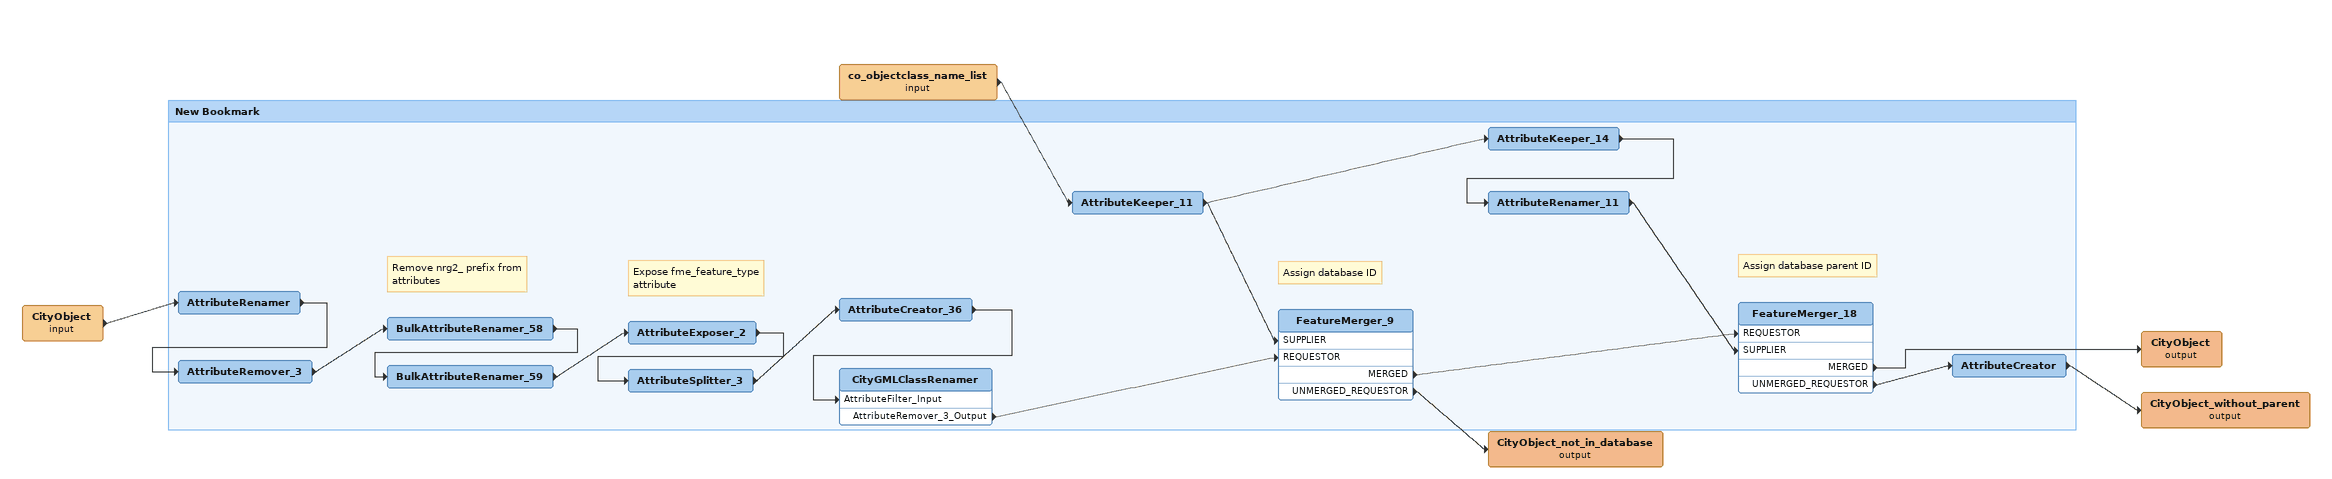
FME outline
CityObject (input)
    -> AttributeRenamer
co_objectclass_name_list (input)
    -> AttributeKeeper_11
CityObject (output)
CityObject_without_parent (output)
CityObject_not_in_database (output)

Bookmark: New Bookmark
AttributeRenamer
    -> AttributeRemover_3
AttributeRemover_3
    -> BulkAttributeRenamer_58
Note: Remove nrg2_ prefix from attributes
BulkAttributeRenamer_58
    -> BulkAttributeRenamer_59
BulkAttributeRenamer_59
    -> AttributeExposer_2
Note: Expose fme_feature_type attribute
AttributeExposer_2
    -> AttributeSplitter_3
AttributeSplitter_3
    -> AttributeCreator_36
AttributeCreator_36
    -> CityGMLClassRenamer [AttributeFilter_Input]
CityGMLClassRenamer
    AttributeRemover_3_Output -> FeatureMerger_9 [REQUESTOR]
AttributeKeeper_11
    -> AttributeKeeper_14
    -> FeatureMerger_9 [SUPPLIER]
AttributeKeeper_14
    -> AttributeRenamer_11
AttributeRenamer_11
    -> FeatureMerger_18 [SUPPLIER]
Note: Assign database ID
FeatureMerger_9
    MERGED -> FeatureMerger_18 [REQUESTOR]
    UNMERGED_REQUESTOR -> CityObject_not_in_database (output)
Note: Assign database parent ID
FeatureMerger_18
    MERGED -> CityObject (output)
    UNMERGED_REQUESTOR -> AttributeCreator
AttributeCreator
    -> CityObject_without_parent (output)
